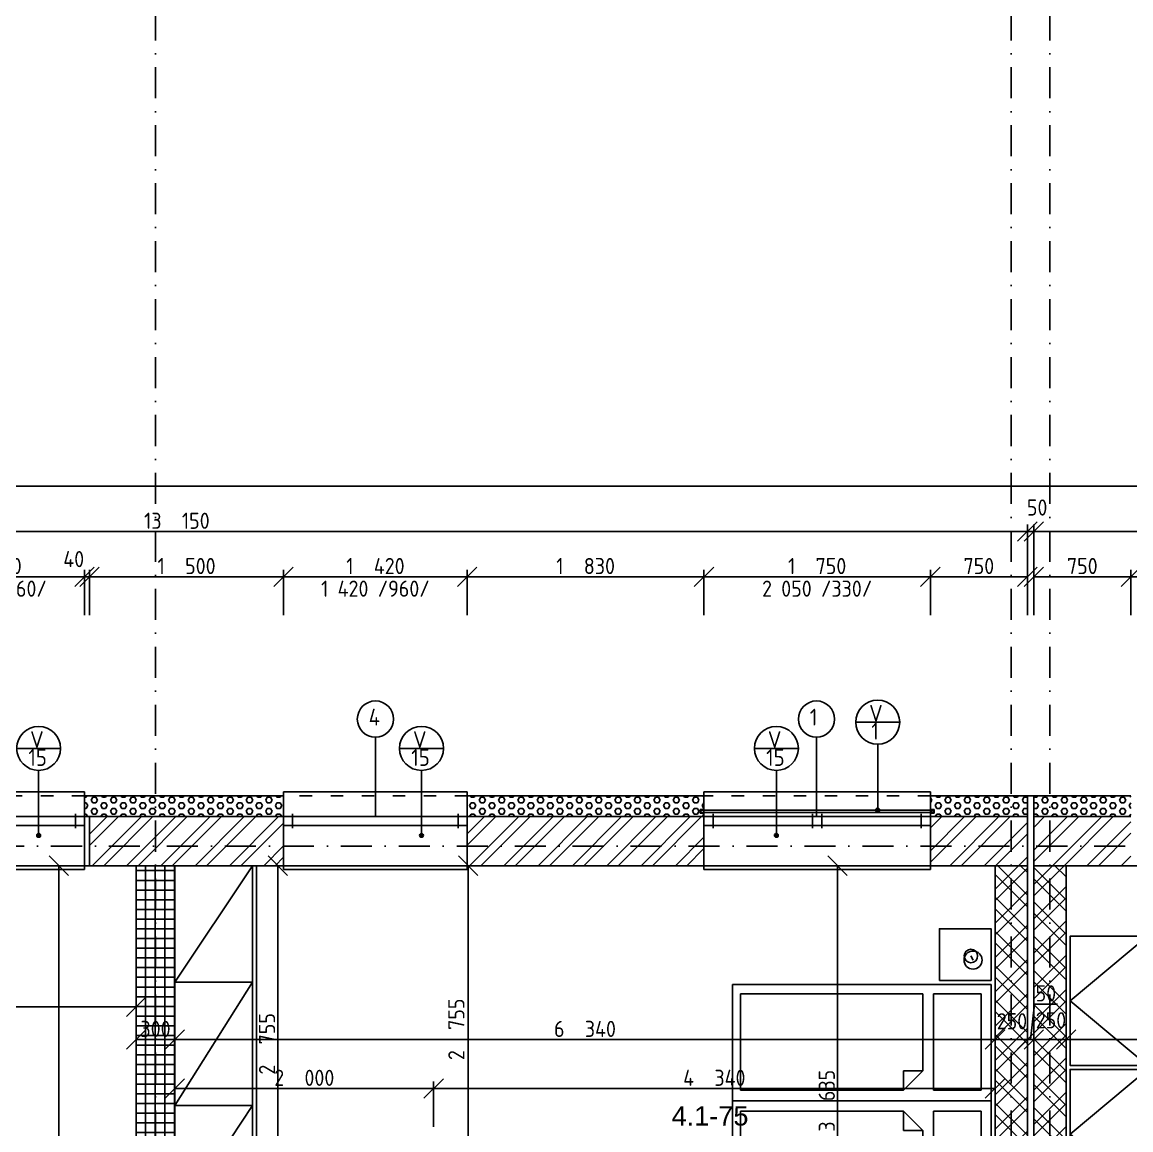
# Model space of a CAD drawing. Extents: x 4511820 to 5180432, y -1526536 to -944957.
# Drawn here: x 4999630 to 5008201, y -1071161 to -1062596 of the extents above; entities that cross this region are included whole.
import ezdxf

# ---------------------------------------------------------------- set-up
doc = ezdxf.new("R2010")
doc.units = 0
doc.header["$MEASUREMENT"] = 0
doc.linetypes.add('ACAD_ISO03W100', pattern=[30, 12, -18])
doc.linetypes.add('BODKOCIARKOVANA_3', pattern=[5.6, 3, -1.3, 0, -1.3])
doc.layers.get('0').update_dxf_attribs({"linetype": 'CONTINUOUS'})
doc.layers.get('Defpoints').update_dxf_attribs({"color": 61, "linetype": 'CONTINUOUS'})
for name, color, linetype in [('KÓTY', 4, 'CONTINUOUS'), ('MÚRY', 1, 'CONTINUOUS'), ('OKNÁ', 143, 'CONTINUOUS'), ('osi', 253, 'CONTINUOUS'), ('Plochy', 41, 'CONTINUOUS'), ('POPIS', 7, 'CONTINUOUS'), ('TENKÁ', 7, 'CONTINUOUS'), ('ZARIADENIE', 47, 'CONTINUOUS'), ('ŠRAFY', 82, 'CONTINUOUS')]:
    doc.layers.add(name, color=color, linetype=linetype)
doc.styles.add('ARIAL', font='arial.ttf')
doc.styles.add('STYLE1', font='isocp.shx')
doc.dimstyles.new('STANDARD-50', dxfattribs={"dimtxt": 125, "dimasz": 150, "dimexe": 10, "dimexo": 200, "dimgap": 20, "dimtad": 1, "dimdsep": 46, "dimlunit": 6, "dimtxsty": 'STYLE1', "dimblk1": 'OBLIQUE', "dimblk2": 'OBLIQUE', "dimsah": 1, "dimcen": 2.5, "dimse1": 1, "dimse2": 1, "dimadec": 0, "dimazin": 0, "dimtfac": 1, "dimtmove": 1, "dimatfit": 3, "dimldrblk": 'OBLIQUE', "dimfxl": 1, "dimtolj": 1, "dimtzin": 0, "dimarcsym": 0})
pattern_1 = [(45, (462343.18, 70767), (-132.5825215, 132.5825215), []), (45, (462431.57, 70767), (-132.5825215, 132.5825215), [])]
pattern_2 = [(135, (515810.9, 44482.1), (-132.5825215, -132.5825215), []), (135, (515810.9, 44570.48), (-132.5825215, -132.5825215), [])]

# ---------------------------------------------------------------- blocks, each defined once
blk = doc.blocks.new('_OBLIQUE')
at = {"color": 0, "linetype": 'ByBlock'}
blk.add_line((-0.5, -0.5), (0.5, 0.5), dxfattribs=at)
blk = doc.blocks.new('*D13108')
at = {"layer": 'Defpoints', "color": 0}
for p in [(5027241, -1065613.2), (4994251, -1066183.6), (4994251, -1066183.6)]:
    blk.add_point(p, dxfattribs=at)
at = {"layer": 'KÓTY', "color": 0, "lineweight": -2}
blk.add_line((5027241, -1066183.6), (4994251, -1066183.6), dxfattribs=at)
at = {"layer": 'KÓTY', "color": 0, "linetype": 'ByBlock', "lineweight": -2, "xscale": 150, "yscale": 150, "zscale": 150, "rotation": 180}
blk.add_blockref('_OBLIQUE', (4994251, -1066183.6), dxfattribs=at)
at = {"layer": 'KÓTY', "color": 0, "linetype": 'ByBlock', "lineweight": -2, "xscale": 150, "yscale": 150, "zscale": 150}
blk.add_blockref('_OBLIQUE', (5027241, -1066183.6), dxfattribs=at)
at = {"layer": 'KÓTY', "color": 0, "insert": (5010746, -1066101.1), "char_height": 125, "attachment_point": 5, "style": 'STYLE1'}
blk.add_mtext('\\A1;32ﾠ990', dxfattribs=at)
blk = doc.blocks.new('*D13109')
at = {"layer": 'Defpoints', "color": 0}
for p in [(5027241, -1066533.6), (5007451, -1068738.2), (5027241, -1068738.2)]:
    blk.add_point(p, dxfattribs=at)
at = {"layer": 'KÓTY', "color": 0, "lineweight": -2}
blk.add_line((5007451, -1066533.6), (5027241, -1066533.6), dxfattribs=at)
at = {"layer": 'KÓTY', "color": 0, "linetype": 'ByBlock', "lineweight": -2, "xscale": 150, "yscale": 150, "zscale": 150, "rotation": 180}
blk.add_blockref('_OBLIQUE', (5007451, -1066533.6), dxfattribs=at)
at = {"layer": 'KÓTY', "color": 0, "linetype": 'ByBlock', "lineweight": -2, "xscale": 150, "yscale": 150, "zscale": 150}
blk.add_blockref('_OBLIQUE', (5027241, -1066533.6), dxfattribs=at)
at = {"layer": 'KÓTY', "color": 0, "insert": (5017346, -1066451.1), "char_height": 125, "attachment_point": 5, "style": 'STYLE1'}
blk.add_mtext('\\A1;19ﾠ790', dxfattribs=at)
blk = doc.blocks.new('*D13110')
at = {"layer": 'Defpoints', "color": 0}
for p in [(5007401, -1066533.6), (5007401, -1068738.2), (5007451, -1068738.2)]:
    blk.add_point(p, dxfattribs=at)
at = {"layer": 'KÓTY', "color": 0, "lineweight": -2}
blk.add_line((5007451, -1066533.6), (5007401, -1066533.6), dxfattribs=at)
at = {"layer": 'KÓTY', "color": 0, "linetype": 'ByBlock', "lineweight": -2, "xscale": 150, "yscale": 150, "zscale": 150, "rotation": 180}
blk.add_blockref('_OBLIQUE', (5007401, -1066533.6), dxfattribs=at)
at = {"layer": 'KÓTY', "color": 0, "linetype": 'ByBlock', "lineweight": -2, "xscale": 150, "yscale": 150, "zscale": 150}
blk.add_blockref('_OBLIQUE', (5007451, -1066533.6), dxfattribs=at)
at = {"layer": 'KÓTY', "color": 0, "insert": (5007476.8, -1066348.6), "char_height": 125, "attachment_point": 5, "style": 'STYLE1'}
blk.add_mtext('\\A1;50', dxfattribs=at)
blk = doc.blocks.new('*D13111')
at = {"layer": 'Defpoints', "color": 0}
for p in [(4994251, -1066533.6), (4994251, -1068738.2), (5007401, -1068738.2)]:
    blk.add_point(p, dxfattribs=at)
at = {"layer": 'KÓTY', "color": 0, "lineweight": -2}
blk.add_line((5007401, -1066533.6), (4994251, -1066533.6), dxfattribs=at)
at = {"layer": 'KÓTY', "color": 0, "linetype": 'ByBlock', "lineweight": -2, "xscale": 150, "yscale": 150, "zscale": 150, "rotation": 180}
blk.add_blockref('_OBLIQUE', (4994251, -1066533.6), dxfattribs=at)
at = {"layer": 'KÓTY', "color": 0, "linetype": 'ByBlock', "lineweight": -2, "xscale": 150, "yscale": 150, "zscale": 150}
blk.add_blockref('_OBLIQUE', (5007401, -1066533.6), dxfattribs=at)
at = {"layer": 'KÓTY', "color": 0, "insert": (5000826, -1066451.1), "char_height": 125, "attachment_point": 5, "style": 'STYLE1'}
blk.add_mtext('\\A1;13ﾠ150', dxfattribs=at)
blk = doc.blocks.new('*D13114')
at = {"layer": 'Defpoints', "color": 0}
for p in [(5000111, -1066883.6), (4998691, -1068738.2), (5000111, -1068738.2)]:
    blk.add_point(p, dxfattribs=at)
at = {"layer": 'KÓTY', "color": 0, "lineweight": -2}
blk.add_line((4998691, -1066883.6), (5000111, -1066883.6), dxfattribs=at)
at = {"layer": 'KÓTY', "color": 0, "linetype": 'ByBlock', "lineweight": -2, "xscale": 150, "yscale": 150, "zscale": 150, "rotation": 180}
blk.add_blockref('_OBLIQUE', (4998691, -1066883.6), dxfattribs=at)
at = {"layer": 'KÓTY', "color": 0, "linetype": 'ByBlock', "lineweight": -2, "xscale": 150, "yscale": 150, "zscale": 150}
blk.add_blockref('_OBLIQUE', (5000111, -1066883.6), dxfattribs=at)
at = {"layer": 'KÓTY', "color": 0, "insert": (4999401, -1066801.1), "char_height": 125, "attachment_point": 5, "style": 'STYLE1'}
blk.add_mtext('\\A1;1ﾠ420', dxfattribs=at)
blk = doc.blocks.new('*D13115')
at = {"layer": 'Defpoints', "color": 0}
for p in [(5001651, -1066883.6), (5000151, -1068738.2), (5001651, -1068738.2)]:
    blk.add_point(p, dxfattribs=at)
at = {"layer": 'KÓTY', "color": 0, "lineweight": -2}
blk.add_line((5000151, -1066883.6), (5001651, -1066883.6), dxfattribs=at)
at = {"layer": 'KÓTY', "color": 0, "linetype": 'ByBlock', "lineweight": -2, "xscale": 150, "yscale": 150, "zscale": 150, "rotation": 180}
blk.add_blockref('_OBLIQUE', (5000151, -1066883.6), dxfattribs=at)
at = {"layer": 'KÓTY', "color": 0, "linetype": 'ByBlock', "lineweight": -2, "xscale": 150, "yscale": 150, "zscale": 150}
blk.add_blockref('_OBLIQUE', (5001651, -1066883.6), dxfattribs=at)
at = {"layer": 'KÓTY', "color": 0, "insert": (5000901, -1066801.1), "char_height": 125, "attachment_point": 5, "style": 'STYLE1'}
blk.add_mtext('\\A1;1ﾠ500', dxfattribs=at)
blk = doc.blocks.new('*D13116')
at = {"layer": 'Defpoints', "color": 0}
for p in [(5008201, -1066883.6), (5007451, -1068738.2), (5008201, -1068738.2)]:
    blk.add_point(p, dxfattribs=at)
at = {"layer": 'KÓTY', "color": 0, "lineweight": -2}
blk.add_line((5007451, -1066883.6), (5008201, -1066883.6), dxfattribs=at)
at = {"layer": 'KÓTY', "color": 0, "linetype": 'ByBlock', "lineweight": -2, "xscale": 150, "yscale": 150, "zscale": 150, "rotation": 180}
blk.add_blockref('_OBLIQUE', (5007451, -1066883.6), dxfattribs=at)
at = {"layer": 'KÓTY', "color": 0, "linetype": 'ByBlock', "lineweight": -2, "xscale": 150, "yscale": 150, "zscale": 150}
blk.add_blockref('_OBLIQUE', (5008201, -1066883.6), dxfattribs=at)
at = {"layer": 'KÓTY', "color": 0, "insert": (5007826, -1066801.1), "char_height": 125, "attachment_point": 5, "style": 'STYLE1'}
blk.add_mtext('\\A1;750', dxfattribs=at)
blk = doc.blocks.new('*D13117')
at = {"layer": 'Defpoints', "color": 0}
for p in [(5006651, -1066883.6), (5004901, -1068738.2), (5006651, -1068738.2)]:
    blk.add_point(p, dxfattribs=at)
at = {"layer": 'KÓTY', "color": 0, "lineweight": -2}
blk.add_line((5004901, -1066883.6), (5006651, -1066883.6), dxfattribs=at)
at = {"layer": 'KÓTY', "color": 0, "linetype": 'ByBlock', "lineweight": -2, "xscale": 150, "yscale": 150, "zscale": 150, "rotation": 180}
blk.add_blockref('_OBLIQUE', (5004901, -1066883.6), dxfattribs=at)
at = {"layer": 'KÓTY', "color": 0, "linetype": 'ByBlock', "lineweight": -2, "xscale": 150, "yscale": 150, "zscale": 150}
blk.add_blockref('_OBLIQUE', (5006651, -1066883.6), dxfattribs=at)
at = {"layer": 'KÓTY', "color": 0, "insert": (5005776, -1066801.1), "char_height": 125, "attachment_point": 5, "style": 'STYLE1'}
blk.add_mtext('\\A1;1ﾠ750', dxfattribs=at)
blk = doc.blocks.new('*D13127')
at = {"layer": 'Defpoints', "color": 0}
for p in [(5000151, -1066883.6), (5000111, -1068738.2), (5000151, -1068738.2)]:
    blk.add_point(p, dxfattribs=at)
at = {"layer": 'KÓTY', "color": 0, "lineweight": -2}
blk.add_line((5000111, -1066883.6), (5000151, -1066883.6), dxfattribs=at)
at = {"layer": 'KÓTY', "color": 0, "linetype": 'ByBlock', "lineweight": -2, "xscale": 150, "yscale": 150, "zscale": 150, "rotation": 180}
blk.add_blockref('_OBLIQUE', (5000111, -1066883.6), dxfattribs=at)
at = {"layer": 'KÓTY', "color": 0, "linetype": 'ByBlock', "lineweight": -2, "xscale": 150, "yscale": 150, "zscale": 150}
blk.add_blockref('_OBLIQUE', (5000151, -1066883.6), dxfattribs=at)
at = {"layer": 'KÓTY', "color": 0, "insert": (5000028.5, -1066747.5), "char_height": 125, "attachment_point": 5, "style": 'STYLE1'}
blk.add_mtext('\\A1;40', dxfattribs=at)
blk = doc.blocks.new('*D13149')
at = {"layer": 'Defpoints', "color": 0}
for p in [(5006651, -1066883.6), (5007401, -1068578.2), (5006651, -1068738.2)]:
    blk.add_point(p, dxfattribs=at)
at = {"layer": 'KÓTY', "color": 0, "lineweight": -2}
blk.add_line((5007401, -1066883.6), (5006651, -1066883.6), dxfattribs=at)
at = {"layer": 'KÓTY', "color": 0, "linetype": 'ByBlock', "lineweight": -2, "xscale": 150, "yscale": 150, "zscale": 150, "rotation": 180}
blk.add_blockref('_OBLIQUE', (5006651, -1066883.6), dxfattribs=at)
at = {"layer": 'KÓTY', "color": 0, "linetype": 'ByBlock', "lineweight": -2, "xscale": 150, "yscale": 150, "zscale": 150}
blk.add_blockref('_OBLIQUE', (5007401, -1066883.6), dxfattribs=at)
at = {"layer": 'KÓTY', "color": 0, "insert": (5007026, -1066801.1), "char_height": 125, "attachment_point": 5, "style": 'STYLE1'}
blk.add_mtext('\\A1;750', dxfattribs=at)
blk = doc.blocks.new('*D13150')
at = {"layer": 'Defpoints', "color": 0}
for p in [(5009621, -1066883.6), (5008201, -1068738.2), (5009621, -1068738.2)]:
    blk.add_point(p, dxfattribs=at)
at = {"layer": 'KÓTY', "color": 0, "lineweight": -2}
blk.add_line((5008201, -1066883.6), (5009621, -1066883.6), dxfattribs=at)
at = {"layer": 'KÓTY', "color": 0, "linetype": 'ByBlock', "lineweight": -2, "xscale": 150, "yscale": 150, "zscale": 150, "rotation": 180}
blk.add_blockref('_OBLIQUE', (5008201, -1066883.6), dxfattribs=at)
at = {"layer": 'KÓTY', "color": 0, "linetype": 'ByBlock', "lineweight": -2, "xscale": 150, "yscale": 150, "zscale": 150}
blk.add_blockref('_OBLIQUE', (5009621, -1066883.6), dxfattribs=at)
at = {"layer": 'KÓTY', "color": 0, "insert": (5008911, -1066801.1), "char_height": 125, "attachment_point": 5, "style": 'STYLE1'}
blk.add_mtext('\\A1;1ﾠ420', dxfattribs=at)
blk = doc.blocks.new('*D13152')
at = {"layer": 'Defpoints', "color": 0}
for p in [(5003071, -1066883.6), (5001651, -1068738.2), (5003071, -1068738.2)]:
    blk.add_point(p, dxfattribs=at)
at = {"layer": 'KÓTY', "color": 0, "lineweight": -2}
blk.add_line((5001651, -1066883.6), (5003071, -1066883.6), dxfattribs=at)
at = {"layer": 'KÓTY', "color": 0, "linetype": 'ByBlock', "lineweight": -2, "xscale": 150, "yscale": 150, "zscale": 150, "rotation": 180}
blk.add_blockref('_OBLIQUE', (5001651, -1066883.6), dxfattribs=at)
at = {"layer": 'KÓTY', "color": 0, "linetype": 'ByBlock', "lineweight": -2, "xscale": 150, "yscale": 150, "zscale": 150}
blk.add_blockref('_OBLIQUE', (5003071, -1066883.6), dxfattribs=at)
at = {"layer": 'KÓTY', "color": 0, "insert": (5002361, -1066801.1), "char_height": 125, "attachment_point": 5, "style": 'STYLE1'}
blk.add_mtext('\\A1;1ﾠ420', dxfattribs=at)
blk = doc.blocks.new('*D13153')
at = {"layer": 'Defpoints', "color": 0}
for p in [(5004901, -1066883.6), (5003071, -1068738.2), (5004901, -1068738.2)]:
    blk.add_point(p, dxfattribs=at)
at = {"layer": 'KÓTY', "color": 0, "lineweight": -2}
blk.add_line((5003071, -1066883.6), (5004901, -1066883.6), dxfattribs=at)
at = {"layer": 'KÓTY', "color": 0, "linetype": 'ByBlock', "lineweight": -2, "xscale": 150, "yscale": 150, "zscale": 150, "rotation": 180}
blk.add_blockref('_OBLIQUE', (5003071, -1066883.6), dxfattribs=at)
at = {"layer": 'KÓTY', "color": 0, "linetype": 'ByBlock', "lineweight": -2, "xscale": 150, "yscale": 150, "zscale": 150}
blk.add_blockref('_OBLIQUE', (5004901, -1066883.6), dxfattribs=at)
at = {"layer": 'KÓTY', "color": 0, "insert": (5003986, -1066801.1), "char_height": 125, "attachment_point": 5, "style": 'STYLE1'}
blk.add_mtext('\\A1;1ﾠ830', dxfattribs=at)
blk = doc.blocks.new('DVOJPOSTEL')
at = {"layer": 'ZARIADENIE', "ltscale": 0.25}
for p, q in [((4444359, -1314665.2), (4444359, -1312665.2)), ((4444359, -1312665.2), (4446159, -1312665.2)), ((4445259, -1312665.2), (4445259, -1314665.2)), ((4446159, -1312665.2), (4446159, -1314665.2)), ((4444139.6, -1312821.2), (4444171.8, -1312805.1)), ((4446378.4, -1312821.2), (4446346.2, -1312805.1)), ((4446159, -1314665.2), (4444359, -1314665.2))]:
    blk.add_line(p, q, dxfattribs=at)
at = {"layer": 'ZARIADENIE', "color": 76, "ltscale": 0.25}
for p, q in [((4444432.3, -1312741.6), (4445177.9, -1312741.6)), ((4444432.3, -1312741.6), (4444432.3, -1313110.9)), ((4445177.9, -1312741.6), (4445177.9, -1313110.9)), ((4446085.7, -1312741.6), (4445340.1, -1312741.6)), ((4445340.1, -1312741.6), (4445340.1, -1313110.9)), ((4446085.7, -1312741.6), (4446085.7, -1313110.9)), ((4444432.3, -1313110.9), (4445177.9, -1313110.9)), ((4446085.7, -1313110.9), (4445340.1, -1313110.9)), ((4444432.3, -1313193.6), (4444432.3, -1314603.6)), ((4444432.3, -1313193.6), (4445027.9, -1313193.6)), ((4445027.9, -1313193.6), (4445177.9, -1313343.6)), ((4445027.9, -1313193.6), (4445027.9, -1313343.6)), ((4445490.1, -1313193.6), (4445340.1, -1313343.6)), ((4446085.7, -1313193.6), (4445490.1, -1313193.6)), ((4445490.1, -1313193.6), (4445490.1, -1313343.6)), ((4446085.7, -1313193.6), (4446085.7, -1314603.6)), ((4445027.9, -1313343.6), (4445177.9, -1313343.6)), ((4445177.9, -1313343.6), (4445177.9, -1314603.6)), ((4445340.1, -1313343.6), (4445340.1, -1314603.6)), ((4445490.1, -1313343.6), (4445340.1, -1313343.6)), ((4444432.3, -1314603.6), (4445177.9, -1314603.6)), ((4446085.7, -1314603.6), (4445340.1, -1314603.6))]:
    blk.add_line(p, q, dxfattribs=at)
at = {"layer": 'ZARIADENIE'}
for points in [[(4444329, -1313065.2), (4443929, -1313065.2), (4443929, -1312665.2), (4444329, -1312665.2)], [(4446189, -1313065.2), (4446589, -1313065.2), (4446589, -1312665.2), (4446189, -1312665.2)]]:
    blk.add_lwpolyline(points, close=True, dxfattribs=at)
at = {"layer": 'ZARIADENIE', "ltscale": 0.25}
for centre, radius in [((4444171.8, -1312805.1), 69.7), ((4446346.2, -1312805.1), 69.7), ((4444139.6, -1312821.2), 51.9), ((4446378.4, -1312821.2), 51.9)]:
    blk.add_circle(centre, radius, dxfattribs=at)
blk = doc.blocks.new('SKRINA')
at = {"layer": 'ZARIADENIE'}
for p, q in [((4449069, -1324645.2), (4448469, -1324145.2)), ((4448469, -1325145.2), (4449069, -1324645.2))]:
    blk.add_line(p, q, dxfattribs=at)
blk.add_lwpolyline([(4448469, -1324145.2), (4448469, -1325145.2), (4449069, -1325145.2), (4449069, -1324145.2)], close=True, dxfattribs=at)
blk = doc.blocks.new('*D20620')
at = {"layer": 'Defpoints', "color": 0}
for p in [(5007701, -1070463), (5007701, -1070463), (5014041, -1070463)]:
    blk.add_point(p, dxfattribs=at)
at = {"layer": 'KÓTY', "color": 0, "lineweight": -2}
blk.add_line((5014041, -1070463), (5007701, -1070463), dxfattribs=at)
at = {"layer": 'KÓTY', "color": 0, "linetype": 'ByBlock', "lineweight": -2, "xscale": 150, "yscale": 150, "zscale": 150, "rotation": 180}
blk.add_blockref('_OBLIQUE', (5007701, -1070463), dxfattribs=at)
at = {"layer": 'KÓTY', "color": 0, "linetype": 'ByBlock', "lineweight": -2, "xscale": 150, "yscale": 150, "zscale": 150}
blk.add_blockref('_OBLIQUE', (5014041, -1070463), dxfattribs=at)
at = {"layer": 'KÓTY', "color": 0, "insert": (5010871, -1070380.4), "char_height": 125, "attachment_point": 5, "style": 'STYLE1'}
blk.add_mtext('\\A1;6ﾠ340', dxfattribs=at)
blk = doc.blocks.new('*D20621')
at = {"layer": 'Defpoints', "color": 0}
for p in [(5007451, -1070463), (5007451, -1070463), (5007701, -1070463)]:
    blk.add_point(p, dxfattribs=at)
at = {"layer": 'KÓTY', "color": 0, "lineweight": -2}
blk.add_line((5007701, -1070463), (5007451, -1070463), dxfattribs=at)
at = {"layer": 'KÓTY', "color": 0, "linetype": 'ByBlock', "lineweight": -2, "xscale": 150, "yscale": 150, "zscale": 150, "rotation": 180}
blk.add_blockref('_OBLIQUE', (5007451, -1070463), dxfattribs=at)
at = {"layer": 'KÓTY', "color": 0, "linetype": 'ByBlock', "lineweight": -2, "xscale": 150, "yscale": 150, "zscale": 150}
blk.add_blockref('_OBLIQUE', (5007701, -1070463), dxfattribs=at)
at = {"layer": 'KÓTY', "color": 0, "insert": (5007583.5, -1070313.5), "char_height": 125, "attachment_point": 5, "style": 'STYLE1'}
blk.add_mtext('\\A1;250', dxfattribs=at)
blk = doc.blocks.new('*D20622')
at = {"layer": 'Defpoints', "color": 0}
for p in [(5007401, -1070463), (5007401, -1070463), (5007451, -1070463)]:
    blk.add_point(p, dxfattribs=at)
at = {"layer": 'KÓTY', "color": 0, "lineweight": -2}
for p, q in [((5007455.5, -1070188), (5007426, -1070463)), ((5007633.1, -1070188), (5007455.5, -1070188)), ((5007451, -1070463), (5007401, -1070463))]:
    blk.add_line(p, q, dxfattribs=at)
at = {"layer": 'KÓTY', "color": 0, "linetype": 'ByBlock', "lineweight": -2, "xscale": 150, "yscale": 150, "zscale": 150, "rotation": 180}
blk.add_blockref('_OBLIQUE', (5007401, -1070463), dxfattribs=at)
at = {"layer": 'KÓTY', "color": 0, "linetype": 'ByBlock', "lineweight": -2, "xscale": 150, "yscale": 150, "zscale": 150}
blk.add_blockref('_OBLIQUE', (5007451, -1070463), dxfattribs=at)
at = {"layer": 'KÓTY', "color": 0, "insert": (5007544.3, -1070105.5), "char_height": 125, "attachment_point": 5, "style": 'STYLE1'}
blk.add_mtext('\\A1;50', dxfattribs=at)
blk = doc.blocks.new('*D20623')
at = {"layer": 'Defpoints', "color": 0}
for p in [(5007151, -1070463), (5007151, -1070463), (5007401, -1070463)]:
    blk.add_point(p, dxfattribs=at)
at = {"layer": 'KÓTY', "color": 0, "lineweight": -2}
blk.add_line((5007401, -1070463), (5007151, -1070463), dxfattribs=at)
at = {"layer": 'KÓTY', "color": 0, "linetype": 'ByBlock', "lineweight": -2, "xscale": 150, "yscale": 150, "zscale": 150, "rotation": 180}
blk.add_blockref('_OBLIQUE', (5007151, -1070463), dxfattribs=at)
at = {"layer": 'KÓTY', "color": 0, "linetype": 'ByBlock', "lineweight": -2, "xscale": 150, "yscale": 150, "zscale": 150}
blk.add_blockref('_OBLIQUE', (5007401, -1070463), dxfattribs=at)
at = {"layer": 'KÓTY', "color": 0, "insert": (5007282, -1070321), "char_height": 125, "attachment_point": 5, "style": 'STYLE1'}
blk.add_mtext('\\A1;250', dxfattribs=at)
blk = doc.blocks.new('*D20624')
at = {"layer": 'Defpoints', "color": 0}
for p in [(5000811, -1070463), (5000811, -1070463), (5007151, -1070463)]:
    blk.add_point(p, dxfattribs=at)
at = {"layer": 'KÓTY', "color": 0, "lineweight": -2}
blk.add_line((5007151, -1070463), (5000811, -1070463), dxfattribs=at)
at = {"layer": 'KÓTY', "color": 0, "linetype": 'ByBlock', "lineweight": -2, "xscale": 150, "yscale": 150, "zscale": 150, "rotation": 180}
blk.add_blockref('_OBLIQUE', (5000811, -1070463), dxfattribs=at)
at = {"layer": 'KÓTY', "color": 0, "linetype": 'ByBlock', "lineweight": -2, "xscale": 150, "yscale": 150, "zscale": 150}
blk.add_blockref('_OBLIQUE', (5007151, -1070463), dxfattribs=at)
at = {"layer": 'KÓTY', "color": 0, "insert": (5003981, -1070380.4), "char_height": 125, "attachment_point": 5, "style": 'STYLE1'}
blk.add_mtext('\\A1;6ﾠ340', dxfattribs=at)
blk = doc.blocks.new('*D20625')
at = {"layer": 'Defpoints', "color": 0}
for p in [(5000511, -1070463), (5000511, -1070463), (5000811, -1070463)]:
    blk.add_point(p, dxfattribs=at)
at = {"layer": 'KÓTY', "color": 0, "lineweight": -2}
blk.add_line((5000811, -1070463), (5000511, -1070463), dxfattribs=at)
at = {"layer": 'KÓTY', "color": 0, "linetype": 'ByBlock', "lineweight": -2, "xscale": 150, "yscale": 150, "zscale": 150, "rotation": 180}
blk.add_blockref('_OBLIQUE', (5000511, -1070463), dxfattribs=at)
at = {"layer": 'KÓTY', "color": 0, "linetype": 'ByBlock', "lineweight": -2, "xscale": 150, "yscale": 150, "zscale": 150}
blk.add_blockref('_OBLIQUE', (5000811, -1070463), dxfattribs=at)
at = {"layer": 'KÓTY', "color": 0, "insert": (5000661, -1070380.5), "char_height": 125, "attachment_point": 5, "style": 'STYLE1'}
blk.add_mtext('\\A1;300', dxfattribs=at)
blk = doc.blocks.new('*D20626')
at = {"layer": 'Defpoints', "color": 0}
for p in [(4997556, -1070209.5), (4997556, -1070209.5), (5000511, -1070209.5)]:
    blk.add_point(p, dxfattribs=at)
at = {"layer": 'KÓTY', "color": 0, "lineweight": -2}
blk.add_line((5000511, -1070209.5), (4997556, -1070209.5), dxfattribs=at)
at = {"layer": 'KÓTY', "color": 0, "linetype": 'ByBlock', "lineweight": -2, "xscale": 150, "yscale": 150, "zscale": 150, "rotation": 180}
blk.add_blockref('_OBLIQUE', (4997556, -1070209.5), dxfattribs=at)
at = {"layer": 'KÓTY', "color": 0, "linetype": 'ByBlock', "lineweight": -2, "xscale": 150, "yscale": 150, "zscale": 150}
blk.add_blockref('_OBLIQUE', (5000511, -1070209.5), dxfattribs=at)
at = {"layer": 'KÓTY', "color": 0, "insert": (4999033.5, -1070127), "char_height": 125, "attachment_point": 5, "style": 'STYLE1'}
blk.add_mtext('\\A1;2ﾠ955', dxfattribs=at)
blk = doc.blocks.new('*D20724')
at = {"layer": 'Defpoints', "color": 0}
for p in [(5003071, -1069118.2), (5003078, -1069118.2), (5002811, -1071873.2)]:
    blk.add_point(p, dxfattribs=at)
at = {"layer": 'KÓTY', "color": 0, "lineweight": -2}
blk.add_line((5003078, -1071873.2), (5003078, -1069118.2), dxfattribs=at)
at = {"layer": 'KÓTY', "color": 0, "linetype": 'ByBlock', "lineweight": -2, "xscale": 150, "yscale": 150, "zscale": 150}
for p, rotation in [((5003078, -1069118.2), 90), ((5003078, -1071873.2), 270)]:
    blk.add_blockref('_OBLIQUE', p, dxfattribs=dict(at, rotation=rotation))
at = {"layer": 'KÓTY', "color": 0, "insert": (5002986.5, -1070383.5), "char_height": 125, "attachment_point": 5, "rotation": 90, "style": 'STYLE1'}
blk.add_mtext('\\A1;2ﾠ755', dxfattribs=at)
blk = doc.blocks.new('*D20730')
at = {"layer": 'Defpoints', "color": 0}
for p in [(5007151, -1069118.2), (5005933, -1072753.2), (5007151, -1072753.2)]:
    blk.add_point(p, dxfattribs=at)
at = {"layer": 'KÓTY', "color": 0, "lineweight": -2}
blk.add_line((5005933, -1069118.2), (5005933, -1072753.2), dxfattribs=at)
at = {"layer": 'KÓTY', "color": 0, "linetype": 'ByBlock', "lineweight": -2, "xscale": 150, "yscale": 150, "zscale": 150}
for p, rotation in [((5005933, -1069118.2), 90), ((5005933, -1072753.2), 270)]:
    blk.add_blockref('_OBLIQUE', p, dxfattribs=dict(at, rotation=rotation))
at = {"layer": 'KÓTY', "color": 0, "insert": (5005850.5, -1070935.7), "char_height": 125, "attachment_point": 5, "rotation": 90, "style": 'STYLE1'}
blk.add_mtext('\\A1;3ﾠ635', dxfattribs=at)
blk = doc.blocks.new('*D20731')
at = {"layer": 'Defpoints', "color": 0}
for p in [(5002811, -1070841), (5000811, -1071873.2), (5002811, -1071873.2)]:
    blk.add_point(p, dxfattribs=at)
at = {"layer": 'KÓTY', "color": 0, "lineweight": -2}
blk.add_line((5000811, -1070841), (5002811, -1070841), dxfattribs=at)
at = {"layer": 'KÓTY', "color": 0, "linetype": 'ByBlock', "lineweight": -2, "xscale": 150, "yscale": 150, "zscale": 150, "rotation": 180}
blk.add_blockref('_OBLIQUE', (5000811, -1070841), dxfattribs=at)
at = {"layer": 'KÓTY', "color": 0, "linetype": 'ByBlock', "lineweight": -2, "xscale": 150, "yscale": 150, "zscale": 150}
blk.add_blockref('_OBLIQUE', (5002811, -1070841), dxfattribs=at)
at = {"layer": 'KÓTY', "color": 0, "insert": (5001811, -1070758.5), "char_height": 125, "attachment_point": 5, "style": 'STYLE1'}
blk.add_mtext('\\A1;2ﾠ000', dxfattribs=at)
blk = doc.blocks.new('*D20732')
at = {"layer": 'Defpoints', "color": 0}
for p in [(5007151, -1070841), (5002811, -1071873.2), (5007151, -1071859)]:
    blk.add_point(p, dxfattribs=at)
at = {"layer": 'KÓTY', "color": 0, "lineweight": -2}
blk.add_line((5002811, -1070841), (5007151, -1070841), dxfattribs=at)
at = {"layer": 'KÓTY', "color": 0, "linetype": 'ByBlock', "lineweight": -2, "xscale": 150, "yscale": 150, "zscale": 150, "rotation": 180}
blk.add_blockref('_OBLIQUE', (5002811, -1070841), dxfattribs=at)
at = {"layer": 'KÓTY', "color": 0, "linetype": 'ByBlock', "lineweight": -2, "xscale": 150, "yscale": 150, "zscale": 150}
blk.add_blockref('_OBLIQUE', (5007151, -1070841), dxfattribs=at)
at = {"layer": 'KÓTY', "color": 0, "insert": (5004981, -1070758.5), "char_height": 125, "attachment_point": 5, "style": 'STYLE1'}
blk.add_mtext('\\A1;4ﾠ340', dxfattribs=at)
blk = doc.blocks.new('*D20736')
at = {"layer": 'Defpoints', "color": 0}
for p in [(5000811, -1069118.2), (5001605.5, -1069118.2), (5000811, -1071873.2)]:
    blk.add_point(p, dxfattribs=at)
at = {"layer": 'KÓTY', "color": 0, "lineweight": -2}
blk.add_line((5001605.5, -1071873.2), (5001605.5, -1069118.2), dxfattribs=at)
at = {"layer": 'KÓTY', "color": 0, "linetype": 'ByBlock', "lineweight": -2, "xscale": 150, "yscale": 150, "zscale": 150}
for p, rotation in [((5001605.5, -1069118.2), 90), ((5001605.5, -1071873.2), 270)]:
    blk.add_blockref('_OBLIQUE', p, dxfattribs=dict(at, rotation=rotation))
at = {"layer": 'KÓTY', "color": 0, "insert": (5001523, -1070495.7), "char_height": 125, "attachment_point": 5, "rotation": 90, "style": 'STYLE1'}
blk.add_mtext('\\A1;2ﾠ755', dxfattribs=at)
blk = doc.blocks.new('*D20767')
at = {"layer": 'Defpoints', "color": 0}
for p in [(5000511, -1069118.2), (4999913.5, -1074313.2), (5000511, -1074313.2)]:
    blk.add_point(p, dxfattribs=at)
at = {"layer": 'KÓTY', "color": 0, "lineweight": -2}
blk.add_line((4999913.5, -1069118.2), (4999913.5, -1074313.2), dxfattribs=at)
at = {"layer": 'KÓTY', "color": 0, "linetype": 'ByBlock', "lineweight": -2, "xscale": 150, "yscale": 150, "zscale": 150}
for p, rotation in [((4999913.5, -1069118.2), 90), ((4999913.5, -1074313.2), 270)]:
    blk.add_blockref('_OBLIQUE', p, dxfattribs=dict(at, rotation=rotation))
at = {"layer": 'KÓTY', "color": 0, "insert": (4999831, -1071715.7), "char_height": 125, "attachment_point": 5, "rotation": 90, "style": 'STYLE1'}
blk.add_mtext('\\A1;5ﾠ195', dxfattribs=at)

msp = doc.modelspace()

# ---------------------------------------------------------------- hatches: boundary and pattern name
at = {"layer": 'TENKÁ'}
h = msp.add_hatch(color=256, dxfattribs=at)
h.dxf.hatch_style = 1
h.paths.add_polyline_path([(5004901, -1068708.172), (5004876, -1068708.172), (5004876, -1068688.172), (5004901, -1068688.172), (5004901, -1068683.172), (5004871, -1068683.172), (5004871, -1068713.172), (5004901, -1068713.172)])
h = msp.add_hatch(color=256, dxfattribs=at)
h.dxf.hatch_style = 1
h.paths.add_polyline_path([(5006244, -1068673.172, 2.41421356), (5006259, -1068688.172, 0.41421356)])
h = msp.add_hatch(color=256, dxfattribs=at)
h.dxf.hatch_style = 1
h.paths.add_polyline_path([(5006651, -1068708.172), (5006676, -1068708.172), (5006676, -1068688.172), (5006651, -1068688.172), (5006651, -1068683.172), (5006681, -1068683.172), (5006681, -1068713.172), (5006651, -1068713.172)])
h = msp.add_hatch(color=256, dxfattribs=at)
h.dxf.hatch_style = 1
h.paths.add_polyline_path([(4999757.266, -1068868.845, 2.41421356), (4999772.266, -1068883.845, 0.41421356)])
h = msp.add_hatch(color=256, dxfattribs=at)
h.dxf.hatch_style = 1
h.paths.add_polyline_path([(5002717.266, -1068868.845, 2.41421356), (5002732.266, -1068883.845, 0.41421356)])
h = msp.add_hatch(color=256, dxfattribs=at)
h.dxf.hatch_style = 1
h.paths.add_polyline_path([(5005460.766, -1068868.845, 2.41421356), (5005475.766, -1068883.845, 0.41421356)])
at = {"layer": 'ŠRAFY'}
h = msp.add_hatch(dxfattribs=at)
h.set_pattern_fill('HEX', color=256, scale=200)
h.paths.add_polyline_path([(5000151, -1068738.172), (5001651, -1068738.172), (5001651, -1068578.172), (5000111, -1068578.172), (5000111, -1068738.172)])
h = msp.add_hatch(dxfattribs=at)
h.set_pattern_fill('HEX', color=256, scale=200)
h.paths.add_polyline_path([(5003071, -1068738.172), (5004901, -1068738.172), (5004901, -1068578.172), (5003071, -1068578.172)])
h = msp.add_hatch(dxfattribs=at)
h.set_pattern_fill('HEX', color=256, scale=200)
h.paths.add_polyline_path([(5007401, -1068578.172), (5006651, -1068578.172), (5006651, -1068738.172), (5007401, -1068738.172)])
h = msp.add_hatch(dxfattribs=at)
h.set_pattern_fill('HEX', color=256, scale=200)
h.paths.add_polyline_path([(5008201, -1068738.172), (5008201, -1068578.172), (5007451, -1068578.172), (5007451, -1068738.172)])
h = msp.add_hatch(dxfattribs=at)
h.set_pattern_fill('ANSI32', color=256, scale=500)
h.set_pattern_definition(pattern_1)
h.paths.add_polyline_path([(5001651, -1068808.172), (5001651, -1068738.172), (5000151, -1068738.172), (5000151, -1069118.172), (5000511, -1069118.172), (5000811, -1069118.172), (5001651, -1069118.172)])
h = msp.add_hatch(dxfattribs=at)
h.set_pattern_fill('ANSI32', color=256, scale=500)
h.set_pattern_definition(pattern_1)
h.paths.add_polyline_path([(5003071, -1068808.172), (5003071, -1069118.172), (5003981, -1069118.172), (5004901, -1069118.172), (5004901, -1068808.172), (5004901, -1068738.172), (5003071, -1068738.172)])
h = msp.add_hatch(dxfattribs=at)
h.set_pattern_fill('ANSI32', color=256, scale=500)
h.set_pattern_definition(pattern_1)
h.paths.add_polyline_path([(5006651, -1069118.172), (5007151, -1069118.172), (5007401, -1069118.172), (5007401, -1068738.172), (5006651, -1068738.172)])
h = msp.add_hatch(dxfattribs=at)
h.set_pattern_fill('ANSI32', color=256, scale=500)
h.set_pattern_definition(pattern_1)
h.paths.add_polyline_path([(5007451, -1068738.172), (5007451, -1069118.172), (5007701, -1069118.172), (5008201, -1069118.172), (5008201, -1068738.172)])
at = {"layer": 'ŠRAFY', "ltscale": 0.25}
h = msp.add_hatch(dxfattribs=at)
h.set_pattern_fill('ANSI37', color=256, scale=600, angle=45)
h.set_pattern_definition([(90, (-3429042.49, 739093.5), (-75, 1e-14), []), (180, (-3429042.49, 739093.5), (-1e-14, -75), [])])
h.paths.add_polyline_path([(5000511, -1074313.172), (5000511, -1074428.172), (5000511, -1080868.172), (5000811, -1080868.172), (5000811, -1075918.172), (5000811, -1075803.172), (5000811, -1074903.172), (5000811, -1074788.172), (5000811, -1071988.172), (5000811, -1071873.172), (5000811, -1069118.172), (5000511, -1069118.172)])
h.paths.add_polyline_path([(5000578.75, -1072860.191), (5000816.25, -1072860.191), (5000816.25, -1073110.191), (5000578.75, -1073110.191)], flags=9)
h.paths.add_polyline_path([(5000517.201, -1079922.98), (5000804.799, -1079922.98), (5000804.799, -1080172.98), (5000517.201, -1080172.98)], flags=24)
h.paths.add_polyline_path([(5000517.201, -1070255.48), (5000804.799, -1070255.48), (5000804.799, -1070505.48), (5000517.201, -1070505.48)], flags=24)
at = {"layer": 'ŠRAFY'}
h = msp.add_hatch(dxfattribs=at)
h.set_pattern_fill('ANSI32', color=256, scale=500)
h.set_pattern_definition(pattern_1)
h.paths.add_polyline_path([(5007451, -1072868.172), (5007701, -1072868.172), (5007701, -1072753.172), (5007701, -1069118.172), (5007451, -1069118.172), (5007451, -1072868.172)])
h.paths.add_polyline_path([(5007439.701, -1070188.5), (5007727.299, -1070188.5), (5007727.299, -1070438.5), (5007439.701, -1070438.5)], flags=9)
h.paths.add_polyline_path([(5007444.25, -1069980.5), (5007644.348, -1069980.5), (5007644.348, -1070230.5), (5007444.25, -1070230.5)], flags=9)
h.paths.add_polyline_path([(5007138.201, -1070196), (5007425.799, -1070196), (5007425.799, -1070446), (5007138.201, -1070446)], flags=9)
h = msp.add_hatch(dxfattribs=at)
h.set_pattern_fill('ANSI32', color=256, scale=500, angle=90)
h.set_pattern_definition(pattern_2)
h.paths.add_polyline_path([(5007401, -1072868.172), (5007401, -1069118.172), (5007151, -1069118.172), (5007151, -1072753.172), (5007151, -1072868.172)])
h.paths.add_polyline_path([(5007138.201, -1070196), (5007425.799, -1070196), (5007425.799, -1070446), (5007138.201, -1070446)], flags=9)
h = msp.add_hatch(dxfattribs=at)
h.set_pattern_fill('ANSI32', color=256, scale=500)
h.set_pattern_definition(pattern_1)
h.paths.add_polyline_path([(5007401, -1072868.172), (5007401, -1069118.172), (5007151, -1069118.172), (5007151, -1072753.172), (5007151, -1072868.172)])
h = msp.add_hatch(dxfattribs=at)
h.set_pattern_fill('ANSI32', color=256, scale=500, angle=90)
h.set_pattern_definition(pattern_2)
h.paths.add_polyline_path([(5007451, -1072868.172), (5007701, -1072868.172), (5007701, -1072753.172), (5007701, -1069118.172), (5007451, -1069118.172), (5007451, -1072868.172)])
h.paths.add_polyline_path([(5007439.701, -1070188.5), (5007727.299, -1070188.5), (5007727.299, -1070438.5), (5007439.701, -1070438.5)], flags=9)
h.paths.add_polyline_path([(5007444.25, -1069980.5), (5007644.348, -1069980.5), (5007644.348, -1070230.5), (5007444.25, -1070230.5)], flags=9)

# ---------------------------------------------------------------- linework, layer by layer
at = {"layer": 'KÓTY', "ltscale": 0.25}
for p, q in [((5007401, -1066480.224), (5007401, -1066830.224)), ((5007451, -1066480.224), (5007451, -1066830.224)), ((5000111, -1066830.224), (5000111, -1067180.224)), ((5000151, -1066830.224), (5000151, -1067180.224)), ((5001651, -1066830.224), (5001651, -1067180.224)), ((5001651, -1066830.224), (5001651, -1067180.224)), ((5003071, -1066830.224), (5003071, -1067180.224)), ((5004901, -1066830.224), (5004901, -1067180.224)), ((5004901, -1066830.224), (5004901, -1067180.224)), ((5006651, -1066830.224), (5006651, -1067180.224)), ((5007401, -1066830.224), (5007401, -1067180.224)), ((5007451, -1066830.224), (5007451, -1067180.224)), ((5008201, -1066830.224), (5008201, -1067180.224)), ((5002811, -1070787.597), (5002811, -1071137.597))]:
    msp.add_line(p, q, dxfattribs=at)
at = {"layer": 'MÚRY'}
for p, q in [((5000111, -1068578.172), (5001651, -1068578.172)), ((5000111, -1069118.172), (5000111, -1068578.172)), ((5001651, -1069118.172), (5001651, -1068578.172)), ((5003071, -1068578.172), (5004901, -1068578.172)), ((5003071, -1069118.172), (5003071, -1068578.172)), ((5004901, -1069118.172), (5004901, -1068578.172)), ((5006651, -1068578.172), (5008201, -1068578.172)), ((5006651, -1069118.172), (5006651, -1068578.172)), ((5000111, -1069118.172), (5000511, -1069118.172)), ((5000511, -1069118.172), (5000511, -1074313.172)), ((5000511, -1069118.172), (5000511, -1070663.172)), ((5000811, -1069118.172), (5001651, -1069118.172)), ((5001651, -1069118.172), (5000811, -1069118.172)), ((5000811, -1069118.172), (5000811, -1071873.172)), ((5003071, -1069118.172), (5003981, -1069118.172)), ((5004901, -1069118.172), (5003071, -1069118.172)), ((5006651, -1069118.172), (5007151, -1069118.172)), ((5007151, -1069118.172), (5006651, -1069118.172)), ((5007151, -1072753.172), (5007151, -1069118.172)), ((5007701, -1069118.172), (5008201, -1069118.172)), ((5007701, -1069118.172), (5007701, -1072753.172))]:
    msp.add_line(p, q, dxfattribs=at)
at = {"layer": 'OKNÁ', "ltscale": 0.25}
for p, q in [((5002361, -1068124.318), (5002361, -1068738.172)), ((5005771, -1068124.318), (5005771, -1068738.172)), ((5000041, -1068828.172), (5000041, -1068718.172)), ((5000041, -1068828.172), (5000041, -1068718.172)), ((5001721, -1068828.172), (5001721, -1068718.172)), ((5001721, -1068828.172), (5001721, -1068718.172)), ((5003001, -1068828.172), (5003001, -1068718.172)), ((5003001, -1068828.172), (5003001, -1068718.172)), ((5004901, -1068688.172), (5006651, -1068688.172)), ((5004901, -1068708.172), (5006651, -1068708.172)), ((5004901, -1068708.172), (5006651, -1068708.172)), ((5004971, -1068828.172), (5004971, -1068718.172)), ((5004971, -1068828.172), (5004971, -1068718.172)), ((5005741, -1068828.172), (5005741, -1068718.172)), ((5005741, -1068828.172), (5005741, -1068718.172)), ((5005811, -1068828.172), (5005811, -1068718.172)), ((5005811, -1068828.172), (5005811, -1068718.172)), ((5006581, -1068828.172), (5006581, -1068718.172)), ((5006581, -1068828.172), (5006581, -1068718.172)), ((4998691, -1068738.172), (5000111, -1068738.172)), ((5001651, -1068738.172), (5003071, -1068738.172)), ((5004901, -1068738.172), (5006651, -1068738.172)), ((4998691, -1068808.172), (5000111, -1068808.172)), ((5001651, -1068808.172), (5003071, -1068808.172)), ((5004901, -1068808.172), (5006651, -1068808.172))]:
    msp.add_line(p, q, dxfattribs=at)
for centre in [(5002361, -1067984.318), (5005771, -1067984.318)]:
    msp.add_circle(centre, 140, dxfattribs=at)
at = {"layer": 'osi', "linetype": 'BODKOCIARKOVANA_3', "ltscale": 80}
for p, q in [((5000661, -1047260.98), (5000661, -1084778.172)), ((5007276, -1047260.98), (5007276, -1084778.172)), ((5007576, -1047260.98), (5007576, -1084778.172)), ((5041766, -1068968.172), (4978096, -1068968.172))]:
    msp.add_line(p, q, dxfattribs=at)
at = {"layer": 'Plochy'}
for points in [[(4997556, -1069118.172), (5000511, -1069118.172), (5000511, -1074313.172), (4997401, -1074313.172), (4997401, -1073233.172), (4997556, -1073233.172)], [(5000811, -1069118.172), (5007151, -1069118.172), (5007151, -1072753.172), (5002811, -1072753.172), (5002811, -1071873.172), (5000811, -1071873.172)], [(5007701, -1069118.172), (5014041, -1069118.172), (5014041, -1071263.172), (5012926, -1071263.172), (5012926, -1072753.172), (5007701, -1072753.172)]]:
    msp.add_lwpolyline(points, close=True, dxfattribs=at)
at = {"layer": 'TENKÁ', "ltscale": 0.25}
for p, q in [((5006414, -1068008.336), (5006074, -1068008.336)), ((5006244, -1068688.172), (5006244, -1068178.336)), ((4999927.266, -1068211.442), (4999587.266, -1068211.442)), ((5002887.266, -1068211.442), (5002547.266, -1068211.442)), ((5005630.766, -1068211.442), (5005290.766, -1068211.442)), ((4999757.266, -1068883.845), (4999757.266, -1068381.442)), ((5002717.266, -1068883.845), (5002717.266, -1068381.442)), ((5005460.766, -1068883.845), (5005460.766, -1068381.442)), ((5000111, -1068548.172), (4998691, -1068548.172)), ((5000111, -1068578.172), (5000111, -1068548.172)), ((5003071, -1068548.172), (5001651, -1068548.172)), ((5001651, -1068578.172), (5001651, -1068548.172)), ((5003071, -1068578.172), (5003071, -1068548.172)), ((5006651, -1068548.172), (5004901, -1068548.172)), ((5004901, -1068578.172), (5004901, -1068548.172)), ((5006651, -1068578.172), (5006651, -1068548.172)), ((5000111, -1069118.172), (5000111, -1069148.172)), ((5001651, -1069118.172), (5001651, -1069148.172)), ((5003071, -1069118.172), (5003071, -1069148.172)), ((5004901, -1069118.172), (5004901, -1069148.172)), ((5006651, -1069118.172), (5006651, -1069148.172)), ((5000111, -1069148.172), (4998691, -1069148.172)), ((5003071, -1069148.172), (5001651, -1069148.172)), ((5006651, -1069148.172), (5004901, -1069148.172))]:
    msp.add_line(p, q, dxfattribs=at)
at = {"layer": 'TENKÁ', "linetype": 'ACAD_ISO03W100', "ltscale": 8}
for p, q in [((5000111, -1068578.172), (4998691, -1068578.172)), ((5003071, -1068578.172), (5001651, -1068578.172)), ((5006651, -1068578.172), (5004901, -1068578.172)), ((5000111, -1069118.172), (4998691, -1069118.172)), ((5003071, -1069118.172), (5001651, -1069118.172)), ((5006651, -1069118.172), (5004901, -1069118.172))]:
    msp.add_line(p, q, dxfattribs=at)
at = {"layer": 'TENKÁ'}
for p, q in [((5007401, -1072868.172), (5007401, -1068578.172)), ((5007451, -1072868.172), (5007451, -1068578.172)), ((5004901, -1068683.172), (5004871, -1068683.172)), ((5004871, -1068683.172), (5004871, -1068713.172)), ((5004901, -1068708.172), (5004871, -1068708.172)), ((5004871, -1068713.172), (5004901, -1068713.172)), ((5004901, -1068688.172), (5004876, -1068688.172)), ((5004876, -1068688.172), (5004876, -1068708.172)), ((5004876, -1068708.172), (5004901, -1068708.172)), ((5006651, -1068683.172), (5006681, -1068683.172)), ((5006651, -1068688.172), (5006676, -1068688.172)), ((5006651, -1068708.172), (5006681, -1068708.172)), ((5006676, -1068708.172), (5006651, -1068708.172)), ((5006681, -1068713.172), (5006651, -1068713.172)), ((5006676, -1068688.172), (5006676, -1068708.172)), ((5006681, -1068683.172), (5006681, -1068713.172)), ((5001651, -1068738.172), (5000111, -1068738.172)), ((5000151, -1068738.172), (5000151, -1069118.172)), ((5004901, -1068738.172), (5003071, -1068738.172)), ((5007401, -1068738.172), (5006651, -1068738.172)), ((5008201, -1068738.172), (5007451, -1068738.172)), ((5000811, -1069118.172), (5000511, -1069118.172)), ((5007151, -1069118.172), (5007401, -1069118.172)), ((5007701, -1069118.172), (5007451, -1069118.172))]:
    msp.add_line(p, q, dxfattribs=at)
at = {"layer": 'TENKÁ', "ltscale": 0.25}
for centre in [(5006244, -1068008.336), (4999757.266, -1068211.442), (5002717.266, -1068211.442), (5005460.766, -1068211.442)]:
    msp.add_circle(centre, 170, dxfattribs=at)
at = {"layer": 'TENKÁ'}
for centre in [(5006244, -1068688.172), (4999757.266, -1068883.845), (5002717.266, -1068883.845), (5005460.766, -1068883.845)]:
    msp.add_circle(centre, 15, dxfattribs=at)
at = {"layer": 'ZARIADENIE'}
for p, q in [((5001411, -1069118.172), (5000811, -1070018.172)), ((5001411, -1069118.172), (5001411, -1071873.172)), ((5001441, -1069118.172), (5001441, -1071873.172)), ((5000811, -1070018.172), (5001411, -1070018.172)), ((5001411, -1070018.172), (5000811, -1070973.172)), ((5000811, -1070973.172), (5001411, -1070973.172)), ((5001411, -1070973.172), (5000811, -1071873.172))]:
    msp.add_line(p, q, dxfattribs=at)

# ---------------------------------------------------------------- block references
at = {"layer": 'ZARIADENIE', "color": 2, "rotation": 270}
msp.add_blockref('DVOJPOSTEL', (6319786.191, 3374323.328), dxfattribs=at)
at = {"layer": 'ZARIADENIE', "color": 2, "xscale": -1}
for p in [(9456800, 254482.02), (9456800, 253452.02)]:
    msp.add_blockref('SKRINA', p, dxfattribs=at)

# ---------------------------------------------------------------- texts
at = {"layer": 'KÓTY', "char_height": 125, "attachment_point": 5, "style": 'STYLE1'}
for s, insert in [('\\A1;1 420 /960/', (4999401, -1066976.084)), ('\\A1;1 420 /960/', (5002361, -1066976.084)), ('\\A1;2 050 /330/', (5005776, -1066976.084))]:
    msp.add_mtext(s, dxfattribs=dict(at, insert=insert))
at = {"layer": 'POPIS', "lineweight": 40, "ltscale": 0.25, "style": 'ARIAL'}
msp.add_text('4.1-75', height=150, dxfattribs=at).set_placement((5004650.769, -1071127.751))
at = {"layer": 'TENKÁ', "style": 'STYLE1'}
for s, p in [('4', (5002308.97, -1068034.318)), ('1', (5005718.97, -1068034.318)), ('V', (5006177.97, -1068004.836)), ('1', (5006194.47, -1068143.473)), ('V', (4999691.235, -1068207.942)), ('V', (5002651.235, -1068207.942)), ('V', (5005394.735, -1068207.942)), ('15', (4999677.735, -1068346.579)), ('15', (5002637.735, -1068346.579)), ('15', (5005381.235, -1068346.579))]:
    msp.add_text(s, height=130, dxfattribs=at).set_placement(p)

# ---------------------------------------------------------------- dimensions: what is measured, and where the dimension line sits
at = {"layer": 'KÓTY'}
for base, p1, p2, picture, middle in [((4994251, -1066183.627), (5027241, -1065613.172), (4994251, -1066183.627), '*D13108', (5010746, -1066101.084)), ((5007401, -1066533.627), (5007451, -1068738.172), (5007401, -1068738.172), '*D13110', (5007476.75, -1066348.627)), ((4994251, -1066533.627), (5007401, -1068738.172), (4994251, -1068738.172), '*D13111', (5000826, -1066451.084)), ((5027241, -1066533.627), (5007451, -1068738.172), (5027241, -1068738.172), '*D13109', (5017346, -1066451.084)), ((5000111, -1066883.627), (4998691, -1068738.172), (5000111, -1068738.172), '*D13114', (4999401, -1066801.084)), ((5001651, -1066883.627), (5000151, -1068738.172), (5001651, -1068738.172), '*D13115', (5000901, -1066801.084)), ((5003071, -1066883.627), (5001651, -1068738.172), (5003071, -1068738.172), '*D13152', (5002361, -1066801.084)), ((5004901, -1066883.627), (5003071, -1068738.172), (5004901, -1068738.172), '*D13153', (5003986, -1066801.084)), ((5006651, -1066883.627), (5004901, -1068738.172), (5006651, -1068738.172), '*D13117', (5005776, -1066801.084)), ((5006651, -1066883.627), (5007401, -1068578.172), (5006651, -1068738.172), '*D13149', (5007026, -1066801.127)), ((5008201, -1066883.627), (5007451, -1068738.172), (5008201, -1068738.172), '*D13116', (5007826, -1066801.127)), ((5009621, -1066883.627), (5008201, -1068738.172), (5009621, -1068738.172), '*D13150', (5008911, -1066801.084)), ((4997556, -1070209.5), (5000511, -1070209.5), (4997556, -1070209.5), '*D20626', (4999033.5, -1070126.957)), ((5000511, -1070462.98), (5000811, -1070462.98), (5000511, -1070462.98), '*D20625', (5000661, -1070380.48)), ((5000811, -1070462.98), (5007151, -1070462.98), (5000811, -1070462.98), '*D20624', (5003981, -1070380.438)), ((5007701, -1070462.98), (5014041, -1070462.98), (5007701, -1070462.98), '*D20620', (5010871, -1070380.438)), ((5002811, -1070841), (5000811, -1071873.172), (5002811, -1071873.172), '*D20731', (5001811, -1070758.457)), ((5007151, -1070841), (5002811, -1071873.172), (5007151, -1071859), '*D20732', (5004981, -1070758.457))]:
    dim = msp.add_linear_dim(base=base, p1=p1, p2=p2, dimstyle='STANDARD-50', dxfattribs=at)
    dim.commit()
    dim.dimension.update_dxf_attribs({"geometry": picture, "text_midpoint": middle})
for base, p1, p2, picture, middle in [((5000151, -1066883.627), (5000111, -1068738.172), (5000151, -1068738.172), '*D13127', (5000028.5, -1066829.98)), ((5007401, -1070462.98), (5007451, -1070462.98), (5007401, -1070462.98), '*D20622', (5007475.5, -1070188)), ((5007151, -1070462.98), (5007401, -1070462.98), (5007151, -1070462.98), '*D20623', (5007282, -1070403.5)), ((5007451, -1070462.98), (5007701, -1070462.98), (5007451, -1070462.98), '*D20621', (5007583.5, -1070396))]:
    dim = msp.add_linear_dim(base=base, p1=p1, p2=p2, dimstyle='STANDARD-50', dxfattribs=at)
    dim.commit()
    dim.dimension.update_dxf_attribs({"geometry": picture, "text_midpoint": middle, "dimtype": 160})
for base, p1, p2, picture, middle in [((4999913.5, -1074313.172), (5000511, -1069118.172), (5000511, -1074313.172), '*D20767', (4999830.957, -1071715.672)), ((5001605.5, -1069118.172), (5000811, -1071873.172), (5000811, -1069118.172), '*D20736', (5001522.957, -1070495.672)), ((5005933, -1072753.172), (5007151, -1069118.172), (5007151, -1072753.172), '*D20730', (5005850.457, -1070935.672))]:
    dim = msp.add_linear_dim(base=base, p1=p1, p2=p2, angle=90, dimstyle='STANDARD-50', dxfattribs=at)
    dim.commit()
    dim.dimension.update_dxf_attribs({"geometry": picture, "text_midpoint": middle})
dim = msp.add_linear_dim(base=(5003078, -1069118.172), p1=(5002811, -1071873.172), p2=(5003071, -1069118.172), angle=90, dimstyle='STANDARD-50', dxfattribs=at)
dim.commit()
dim.dimension.update_dxf_attribs({"geometry": '*D20724', "text_midpoint": (5003069, -1070383.5), "dimtype": 160})

doc.saveas('drawing.dxf')
